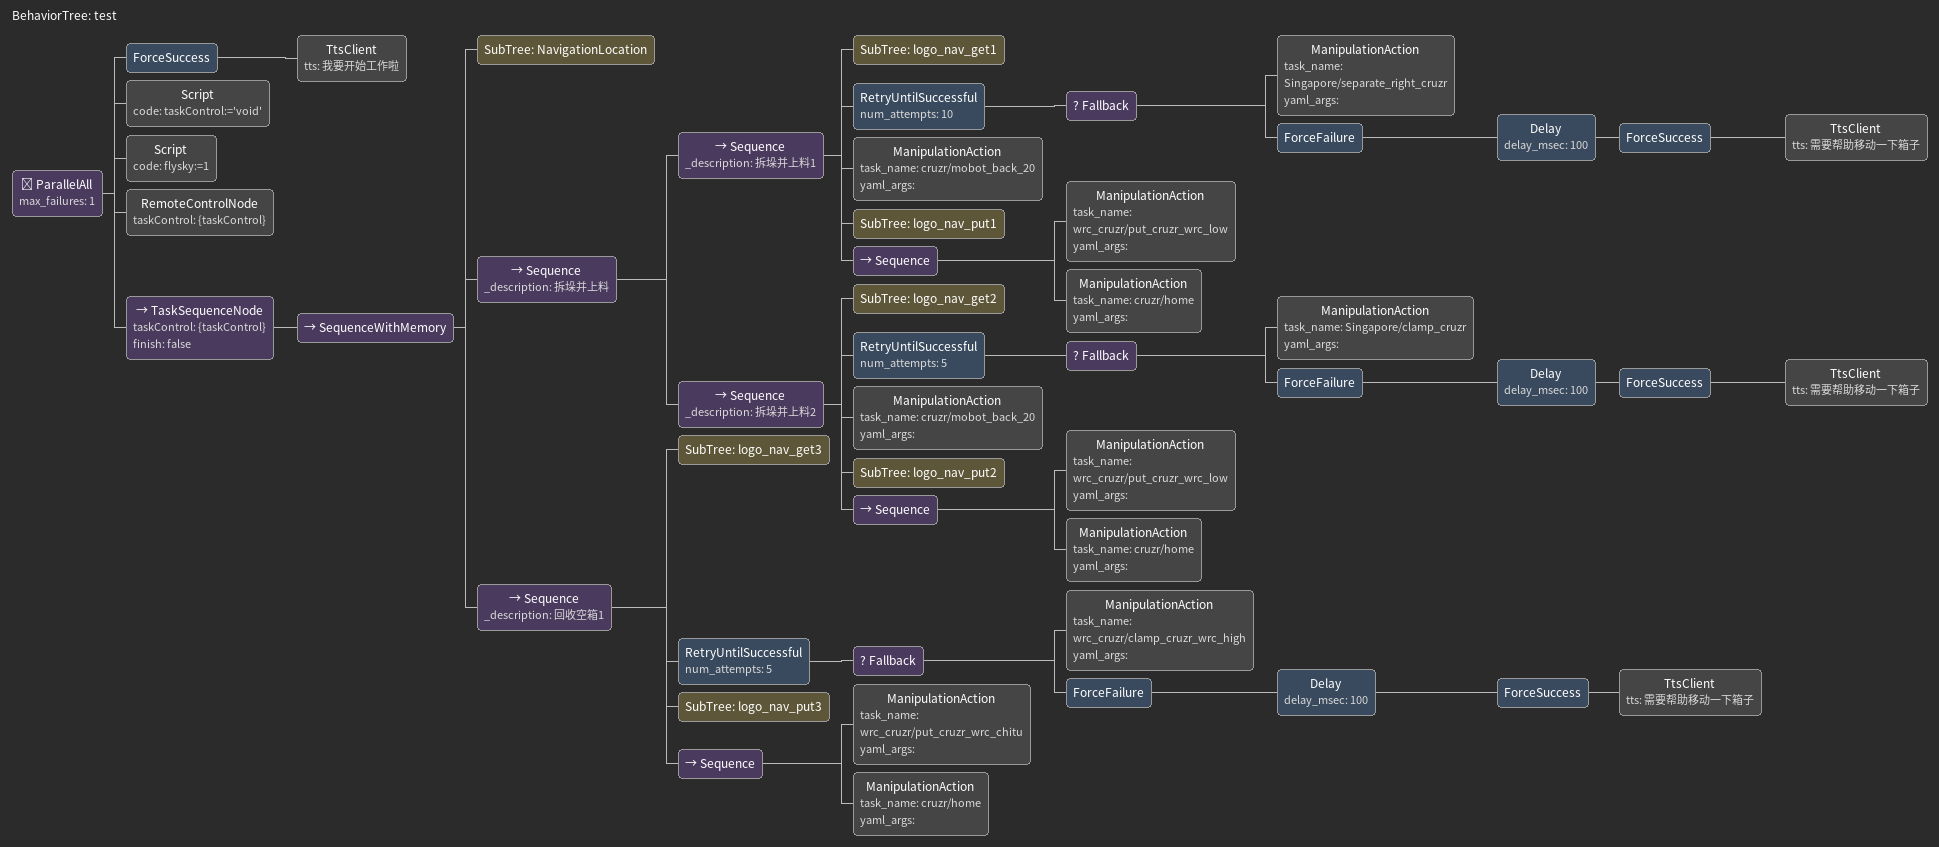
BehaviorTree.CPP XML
<?xml version="1.0" encoding="UTF-8"?>
<root BTCPP_format="4"
      main_tree_to_execute="test">
  <include path="subtrees/Navigation/navigation.xml"/>
  <BehaviorTree ID="test">
    <ParallelAll max_failures="1">
      <ForceSuccess>
        <TtsClient tts="我要开始工作啦"/>
      </ForceSuccess>
      <Script code="taskControl:=&apos;void&apos;"/>
      <Script code="flysky:=1"/>
      <RemoteControlNode taskControl="{taskControl}"/>
      <TaskSequenceNode taskControl="{taskControl}"
                        finish="false">
        <SequenceWithMemory>
          <SubTree ID="NavigationLocation"/>
          <Sequence _description="拆垛并上料">
            <Sequence _description="拆垛并上料1">
              <SubTree ID="logo_nav_get1"/>
              <RetryUntilSuccessful num_attempts="10">
                <Fallback>
                  <ManipulationAction task_name="Singapore/separate_right_cruzr"
                                      yaml_args=""/>
                  <ForceFailure>
                    <Delay delay_msec="100">
                      <ForceSuccess>
                        <TtsClient tts="需要帮助移动一下箱子"/>
                      </ForceSuccess>
                    </Delay>
                  </ForceFailure>
                </Fallback>
              </RetryUntilSuccessful>

              <ManipulationAction task_name="cruzr/mobot_back_20"
                                  yaml_args=""/>
              <SubTree ID="logo_nav_put1"/>
              <Sequence>
                <ManipulationAction task_name="wrc_cruzr/put_cruzr_wrc_low"
                                    yaml_args=""/>
                <ManipulationAction task_name="cruzr/home"
                                    yaml_args=""/>
              </Sequence>
            </Sequence>
            <Sequence _description="拆垛并上料2">
              <SubTree ID="logo_nav_get2"/>
              <RetryUntilSuccessful num_attempts="5">
                <Fallback>
                  <ManipulationAction task_name="Singapore/clamp_cruzr"
                                      yaml_args=""/>
                  <ForceFailure>
                    <Delay delay_msec="100">
                      <ForceSuccess>
                        <TtsClient tts="需要帮助移动一下箱子"/>
                      </ForceSuccess>
                    </Delay>
                  </ForceFailure>
                </Fallback>
              </RetryUntilSuccessful>

              <ManipulationAction task_name="cruzr/mobot_back_20"
                                  yaml_args=""/>
              <SubTree ID="logo_nav_put2"/>
              <Sequence>
                <ManipulationAction task_name="wrc_cruzr/put_cruzr_wrc_low"
                                    yaml_args=""/>
                <ManipulationAction task_name="cruzr/home"
                                    yaml_args=""/>
              </Sequence>
            </Sequence>
          </Sequence>
          <Sequence _description="回收空箱1">
            <SubTree ID="logo_nav_get3"/>
            <RetryUntilSuccessful num_attempts="5">
              <Fallback>
                <ManipulationAction task_name="wrc_cruzr/clamp_cruzr_wrc_high"
                                    yaml_args=""/>
                <ForceFailure>
                  <Delay delay_msec="100">
                    <ForceSuccess>
                      <TtsClient tts="需要帮助移动一下箱子"/>
                    </ForceSuccess>
                  </Delay>
                </ForceFailure>
              </Fallback>
            </RetryUntilSuccessful>
            <SubTree ID="logo_nav_put3"/>
            <Sequence>
              <ManipulationAction task_name="wrc_cruzr/put_cruzr_wrc_chitu"
                                  yaml_args=""/>
              <ManipulationAction task_name="cruzr/home"
                                  yaml_args=""/>
            </Sequence>
          </Sequence>
        </SequenceWithMemory>
      </TaskSequenceNode>
    </ParallelAll>
  </BehaviorTree>

</root>
